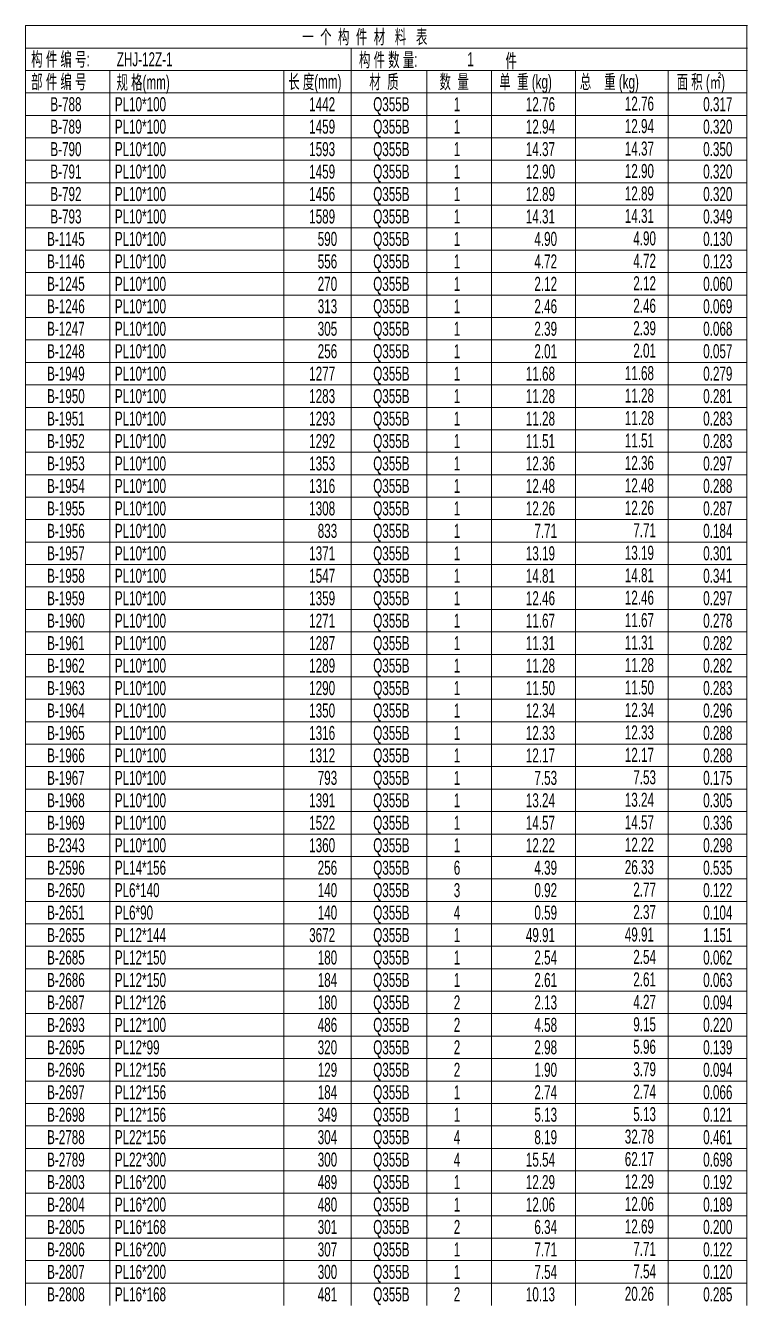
# Model space of a CAD drawing. Header units: millimetres. Extents: x 2835 to 3384, y 515 to 971.
# Drawn here: x 2835.4 to 2964, y 743.2 to 971.2 of the extents above; entities that cross this region are included whole.
import ezdxf

# ---------------------------------------------------------------- set-up
doc = ezdxf.new("R2010")
doc.units = ezdxf.units.MM
doc.linetypes.add('XKITLINE00', pattern=[0])
doc.layers.add('OtherObjectType', color=1, linetype='Continuous', lineweight=0)
doc.styles.add('romsim', font='arial.ttf')
doc.styles.add('宋体', font='arial.ttf')
doc.styles.add('新宋体', font='arial.ttf')

msp = doc.modelspace()

# ---------------------------------------------------------------- linework, layer by layer
at = {"layer": 'OtherObjectType', "color": 7, "linetype": 'XKITLINE00', "lineweight": 0}
for p, q in [((2835.41, 971.2), (2964.01, 971.2)), ((2835.41, 971.2), (2835.41, 967.2)), ((2963.91, 971.2), (2963.91, 967.2)), ((2835.41, 967.2), (2964.01, 967.2)), ((2835.41, 959.2), (2835.41, 967.2)), ((2963.91, 967.2), (2835.41, 967.2)), ((2893.41, 963.2), (2893.41, 967.2)), ((2963.91, 967.2), (2963.91, 963.2)), ((2835.41, 963.2), (2964.01, 963.2)), ((2850.41, 959.2), (2850.41, 963.2)), ((2881.41, 959.2), (2881.41, 963.2)), ((2893.41, 959.2), (2893.41, 963.2)), ((2906.91, 959.2), (2906.91, 963.2)), ((2918.41, 959.2), (2918.41, 963.2)), ((2933.41, 959.2), (2933.41, 963.2)), ((2949.91, 959.2), (2949.91, 963.2)), ((2963.91, 959.2), (2963.91, 963.2)), ((2835.41, 955.2), (2835.41, 959.2)), ((2835.41, 959.2), (2963.91, 959.2)), ((2835.41, 959.2), (2963.91, 959.2)), ((2850.41, 955.2), (2850.41, 959.2)), ((2881.41, 955.2), (2881.41, 959.2)), ((2893.41, 955.2), (2893.41, 959.2)), ((2906.91, 955.2), (2906.91, 959.2)), ((2918.41, 955.2), (2918.41, 959.2)), ((2933.41, 955.2), (2933.41, 959.2)), ((2949.91, 955.2), (2949.91, 959.2)), ((2963.91, 955.2), (2963.91, 959.2)), ((2835.41, 951.2), (2835.41, 955.2)), ((2835.41, 955.2), (2963.91, 955.2)), ((2835.41, 955.2), (2963.91, 955.2)), ((2850.41, 951.2), (2850.41, 955.2)), ((2881.41, 951.2), (2881.41, 955.2)), ((2893.41, 951.2), (2893.41, 955.2)), ((2906.91, 951.2), (2906.91, 955.2)), ((2918.41, 951.2), (2918.41, 955.2)), ((2933.41, 951.2), (2933.41, 955.2)), ((2949.91, 951.2), (2949.91, 955.2)), ((2963.91, 951.2), (2963.91, 955.2)), ((2835.41, 947.2), (2835.41, 951.2)), ((2835.41, 951.2), (2963.91, 951.2)), ((2835.41, 951.2), (2963.91, 951.2)), ((2850.41, 947.2), (2850.41, 951.2)), ((2881.41, 947.2), (2881.41, 951.2)), ((2893.41, 947.2), (2893.41, 951.2)), ((2906.91, 947.2), (2906.91, 951.2)), ((2918.41, 947.2), (2918.41, 951.2)), ((2933.41, 947.2), (2933.41, 951.2)), ((2949.91, 947.2), (2949.91, 951.2)), ((2963.91, 947.2), (2963.91, 951.2)), ((2835.41, 943.2), (2835.41, 947.2)), ((2835.41, 947.2), (2963.91, 947.2)), ((2835.41, 947.2), (2963.91, 947.2)), ((2850.41, 943.2), (2850.41, 947.2)), ((2881.41, 943.2), (2881.41, 947.2)), ((2893.41, 943.2), (2893.41, 947.2)), ((2906.91, 943.2), (2906.91, 947.2)), ((2918.41, 943.2), (2918.41, 947.2)), ((2933.41, 943.2), (2933.41, 947.2)), ((2949.91, 943.2), (2949.91, 947.2)), ((2963.91, 943.2), (2963.91, 947.2)), ((2835.41, 939.2), (2835.41, 943.2)), ((2835.41, 943.2), (2963.91, 943.2)), ((2835.41, 943.2), (2963.91, 943.2)), ((2850.41, 939.2), (2850.41, 943.2)), ((2881.41, 939.2), (2881.41, 943.2)), ((2893.41, 939.2), (2893.41, 943.2)), ((2906.91, 939.2), (2906.91, 943.2)), ((2918.41, 939.2), (2918.41, 943.2)), ((2933.41, 939.2), (2933.41, 943.2)), ((2949.91, 939.2), (2949.91, 943.2)), ((2963.91, 939.2), (2963.91, 943.2)), ((2835.41, 935.2), (2835.41, 939.2)), ((2835.41, 939.2), (2963.91, 939.2)), ((2835.41, 939.2), (2963.91, 939.2)), ((2850.41, 935.2), (2850.41, 939.2)), ((2881.41, 935.2), (2881.41, 939.2)), ((2893.41, 935.2), (2893.41, 939.2)), ((2906.91, 935.2), (2906.91, 939.2)), ((2918.41, 935.2), (2918.41, 939.2)), ((2933.41, 935.2), (2933.41, 939.2)), ((2949.91, 935.2), (2949.91, 939.2)), ((2963.91, 935.2), (2963.91, 939.2)), ((2835.41, 931.2), (2835.41, 935.2)), ((2835.41, 935.2), (2963.91, 935.2)), ((2835.41, 935.2), (2963.91, 935.2)), ((2850.41, 931.2), (2850.41, 935.2)), ((2881.41, 931.2), (2881.41, 935.2)), ((2893.41, 931.2), (2893.41, 935.2)), ((2906.91, 931.2), (2906.91, 935.2)), ((2918.41, 931.2), (2918.41, 935.2)), ((2933.41, 931.2), (2933.41, 935.2)), ((2949.91, 931.2), (2949.91, 935.2)), ((2963.91, 931.2), (2963.91, 935.2)), ((2835.41, 927.2), (2835.41, 931.2)), ((2835.41, 931.2), (2963.91, 931.2)), ((2835.41, 931.2), (2963.91, 931.2)), ((2850.41, 927.2), (2850.41, 931.2)), ((2881.41, 927.2), (2881.41, 931.2)), ((2893.41, 927.2), (2893.41, 931.2)), ((2906.91, 927.2), (2906.91, 931.2)), ((2918.41, 927.2), (2918.41, 931.2)), ((2933.41, 927.2), (2933.41, 931.2)), ((2949.91, 927.2), (2949.91, 931.2)), ((2963.91, 927.2), (2963.91, 931.2)), ((2835.41, 923.2), (2835.41, 927.2)), ((2835.41, 927.2), (2963.91, 927.2)), ((2835.41, 927.2), (2963.91, 927.2)), ((2850.41, 923.2), (2850.41, 927.2)), ((2881.41, 923.2), (2881.41, 927.2)), ((2893.41, 923.2), (2893.41, 927.2)), ((2906.91, 923.2), (2906.91, 927.2)), ((2918.41, 923.2), (2918.41, 927.2)), ((2933.41, 923.2), (2933.41, 927.2)), ((2949.91, 923.2), (2949.91, 927.2)), ((2963.91, 923.2), (2963.91, 927.2)), ((2835.41, 919.2), (2835.41, 923.2)), ((2835.41, 923.2), (2963.91, 923.2)), ((2835.41, 923.2), (2963.91, 923.2)), ((2850.41, 919.2), (2850.41, 923.2)), ((2881.41, 919.2), (2881.41, 923.2)), ((2893.41, 919.2), (2893.41, 923.2)), ((2906.91, 919.2), (2906.91, 923.2)), ((2918.41, 919.2), (2918.41, 923.2)), ((2933.41, 919.2), (2933.41, 923.2)), ((2949.91, 919.2), (2949.91, 923.2)), ((2963.91, 919.2), (2963.91, 923.2)), ((2835.41, 915.2), (2835.41, 919.2)), ((2835.41, 919.2), (2963.91, 919.2)), ((2835.41, 919.2), (2963.91, 919.2)), ((2850.41, 915.2), (2850.41, 919.2)), ((2881.41, 915.2), (2881.41, 919.2)), ((2893.41, 915.2), (2893.41, 919.2)), ((2906.91, 915.2), (2906.91, 919.2)), ((2918.41, 915.2), (2918.41, 919.2)), ((2933.41, 915.2), (2933.41, 919.2)), ((2949.91, 915.2), (2949.91, 919.2)), ((2963.91, 915.2), (2963.91, 919.2)), ((2835.41, 911.2), (2835.41, 915.2)), ((2835.41, 915.2), (2963.91, 915.2)), ((2835.41, 915.2), (2963.91, 915.2)), ((2850.41, 911.2), (2850.41, 915.2)), ((2881.41, 911.2), (2881.41, 915.2)), ((2893.41, 911.2), (2893.41, 915.2)), ((2906.91, 911.2), (2906.91, 915.2)), ((2918.41, 911.2), (2918.41, 915.2)), ((2933.41, 911.2), (2933.41, 915.2)), ((2949.91, 911.2), (2949.91, 915.2)), ((2963.91, 911.2), (2963.91, 915.2)), ((2835.41, 907.2), (2835.41, 911.2)), ((2835.41, 911.2), (2963.91, 911.2)), ((2835.41, 911.2), (2963.91, 911.2)), ((2850.41, 907.2), (2850.41, 911.2)), ((2881.41, 907.2), (2881.41, 911.2)), ((2893.41, 907.2), (2893.41, 911.2)), ((2906.91, 907.2), (2906.91, 911.2)), ((2918.41, 907.2), (2918.41, 911.2)), ((2933.41, 907.2), (2933.41, 911.2)), ((2949.91, 907.2), (2949.91, 911.2)), ((2963.91, 907.2), (2963.91, 911.2)), ((2835.41, 903.2), (2835.41, 907.2)), ((2835.41, 907.2), (2963.91, 907.2)), ((2835.41, 907.2), (2963.91, 907.2)), ((2850.41, 903.2), (2850.41, 907.2)), ((2881.41, 903.2), (2881.41, 907.2)), ((2893.41, 903.2), (2893.41, 907.2)), ((2906.91, 903.2), (2906.91, 907.2)), ((2918.41, 903.2), (2918.41, 907.2)), ((2933.41, 903.2), (2933.41, 907.2)), ((2949.91, 903.2), (2949.91, 907.2)), ((2963.91, 903.2), (2963.91, 907.2)), ((2835.41, 899.2), (2835.41, 903.2)), ((2835.41, 903.2), (2963.91, 903.2)), ((2835.41, 903.2), (2963.91, 903.2)), ((2850.41, 899.2), (2850.41, 903.2)), ((2881.41, 899.2), (2881.41, 903.2)), ((2893.41, 899.2), (2893.41, 903.2)), ((2906.91, 899.2), (2906.91, 903.2)), ((2918.41, 899.2), (2918.41, 903.2)), ((2933.41, 899.2), (2933.41, 903.2)), ((2949.91, 899.2), (2949.91, 903.2)), ((2963.91, 899.2), (2963.91, 903.2)), ((2835.41, 895.2), (2835.41, 899.2)), ((2835.41, 899.2), (2963.91, 899.2)), ((2835.41, 899.2), (2963.91, 899.2)), ((2850.41, 895.2), (2850.41, 899.2)), ((2881.41, 895.2), (2881.41, 899.2)), ((2893.41, 895.2), (2893.41, 899.2)), ((2906.91, 895.2), (2906.91, 899.2)), ((2918.41, 895.2), (2918.41, 899.2)), ((2933.41, 895.2), (2933.41, 899.2)), ((2949.91, 895.2), (2949.91, 899.2)), ((2963.91, 895.2), (2963.91, 899.2)), ((2835.41, 891.2), (2835.41, 895.2)), ((2835.41, 895.2), (2963.91, 895.2)), ((2835.41, 895.2), (2963.91, 895.2)), ((2850.41, 891.2), (2850.41, 895.2)), ((2881.41, 891.2), (2881.41, 895.2)), ((2893.41, 891.2), (2893.41, 895.2)), ((2906.91, 891.2), (2906.91, 895.2)), ((2918.41, 891.2), (2918.41, 895.2)), ((2933.41, 891.2), (2933.41, 895.2)), ((2949.91, 891.2), (2949.91, 895.2)), ((2963.91, 891.2), (2963.91, 895.2)), ((2835.41, 887.2), (2835.41, 891.2)), ((2835.41, 891.2), (2963.91, 891.2)), ((2835.41, 891.2), (2963.91, 891.2)), ((2850.41, 887.2), (2850.41, 891.2)), ((2881.41, 887.2), (2881.41, 891.2)), ((2893.41, 887.2), (2893.41, 891.2)), ((2906.91, 887.2), (2906.91, 891.2)), ((2918.41, 887.2), (2918.41, 891.2)), ((2933.41, 887.2), (2933.41, 891.2)), ((2949.91, 887.2), (2949.91, 891.2)), ((2963.91, 887.2), (2963.91, 891.2)), ((2835.41, 883.2), (2835.41, 887.2)), ((2835.41, 887.2), (2963.91, 887.2)), ((2835.41, 887.2), (2963.91, 887.2)), ((2850.41, 883.2), (2850.41, 887.2)), ((2881.41, 883.2), (2881.41, 887.2)), ((2893.41, 883.2), (2893.41, 887.2)), ((2906.91, 883.2), (2906.91, 887.2)), ((2918.41, 883.2), (2918.41, 887.2)), ((2933.41, 883.2), (2933.41, 887.2)), ((2949.91, 883.2), (2949.91, 887.2)), ((2963.91, 883.2), (2963.91, 887.2)), ((2835.41, 879.2), (2835.41, 883.2)), ((2835.41, 883.2), (2963.91, 883.2)), ((2835.41, 883.2), (2963.91, 883.2)), ((2850.41, 879.2), (2850.41, 883.2)), ((2881.41, 879.2), (2881.41, 883.2)), ((2893.41, 879.2), (2893.41, 883.2)), ((2906.91, 879.2), (2906.91, 883.2)), ((2918.41, 879.2), (2918.41, 883.2)), ((2933.41, 879.2), (2933.41, 883.2)), ((2949.91, 879.2), (2949.91, 883.2)), ((2963.91, 879.2), (2963.91, 883.2)), ((2835.41, 875.2), (2835.41, 879.2)), ((2835.41, 879.2), (2963.91, 879.2)), ((2835.41, 879.2), (2963.91, 879.2)), ((2850.41, 875.2), (2850.41, 879.2)), ((2881.41, 875.2), (2881.41, 879.2)), ((2893.41, 875.2), (2893.41, 879.2)), ((2906.91, 875.2), (2906.91, 879.2)), ((2918.41, 875.2), (2918.41, 879.2)), ((2933.41, 875.2), (2933.41, 879.2)), ((2949.91, 875.2), (2949.91, 879.2)), ((2963.91, 875.2), (2963.91, 879.2)), ((2835.41, 871.2), (2835.41, 875.2)), ((2835.41, 875.2), (2963.91, 875.2)), ((2835.41, 875.2), (2963.91, 875.2)), ((2850.41, 871.2), (2850.41, 875.2)), ((2881.41, 871.2), (2881.41, 875.2)), ((2893.41, 871.2), (2893.41, 875.2)), ((2906.91, 871.2), (2906.91, 875.2)), ((2918.41, 871.2), (2918.41, 875.2)), ((2933.41, 871.2), (2933.41, 875.2)), ((2949.91, 871.2), (2949.91, 875.2)), ((2963.91, 871.2), (2963.91, 875.2)), ((2835.41, 867.2), (2835.41, 871.2)), ((2835.41, 871.2), (2963.91, 871.2)), ((2835.41, 871.2), (2963.91, 871.2)), ((2850.41, 867.2), (2850.41, 871.2)), ((2881.41, 867.2), (2881.41, 871.2)), ((2893.41, 867.2), (2893.41, 871.2)), ((2906.91, 867.2), (2906.91, 871.2)), ((2918.41, 867.2), (2918.41, 871.2)), ((2933.41, 867.2), (2933.41, 871.2)), ((2949.91, 867.2), (2949.91, 871.2)), ((2963.91, 867.2), (2963.91, 871.2)), ((2835.41, 863.2), (2835.41, 867.2)), ((2835.41, 867.2), (2963.91, 867.2)), ((2835.41, 867.2), (2963.91, 867.2)), ((2850.41, 863.2), (2850.41, 867.2)), ((2881.41, 863.2), (2881.41, 867.2)), ((2893.41, 863.2), (2893.41, 867.2)), ((2906.91, 863.2), (2906.91, 867.2)), ((2918.41, 863.2), (2918.41, 867.2)), ((2933.41, 863.2), (2933.41, 867.2)), ((2949.91, 863.2), (2949.91, 867.2)), ((2963.91, 863.2), (2963.91, 867.2)), ((2835.41, 859.2), (2835.41, 863.2)), ((2835.41, 863.2), (2963.91, 863.2)), ((2835.41, 863.2), (2963.91, 863.2)), ((2850.41, 859.2), (2850.41, 863.2)), ((2881.41, 859.2), (2881.41, 863.2)), ((2893.41, 859.2), (2893.41, 863.2)), ((2906.91, 859.2), (2906.91, 863.2)), ((2918.41, 859.2), (2918.41, 863.2)), ((2933.41, 859.2), (2933.41, 863.2)), ((2949.91, 859.2), (2949.91, 863.2)), ((2963.91, 859.2), (2963.91, 863.2)), ((2835.41, 855.2), (2835.41, 859.2)), ((2835.41, 859.2), (2963.91, 859.2)), ((2835.41, 859.2), (2963.91, 859.2)), ((2850.41, 855.2), (2850.41, 859.2)), ((2881.41, 855.2), (2881.41, 859.2)), ((2893.41, 855.2), (2893.41, 859.2)), ((2906.91, 855.2), (2906.91, 859.2)), ((2918.41, 855.2), (2918.41, 859.2)), ((2933.41, 855.2), (2933.41, 859.2)), ((2949.91, 855.2), (2949.91, 859.2)), ((2963.91, 855.2), (2963.91, 859.2)), ((2835.41, 851.2), (2835.41, 855.2)), ((2835.41, 855.2), (2963.91, 855.2)), ((2835.41, 855.2), (2963.91, 855.2)), ((2850.41, 851.2), (2850.41, 855.2)), ((2881.41, 851.2), (2881.41, 855.2)), ((2893.41, 851.2), (2893.41, 855.2)), ((2906.91, 851.2), (2906.91, 855.2)), ((2918.41, 851.2), (2918.41, 855.2)), ((2933.41, 851.2), (2933.41, 855.2)), ((2949.91, 851.2), (2949.91, 855.2)), ((2963.91, 851.2), (2963.91, 855.2)), ((2835.41, 847.2), (2835.41, 851.2)), ((2835.41, 851.2), (2963.91, 851.2)), ((2835.41, 851.2), (2963.91, 851.2)), ((2850.41, 847.2), (2850.41, 851.2)), ((2881.41, 847.2), (2881.41, 851.2)), ((2893.41, 847.2), (2893.41, 851.2)), ((2906.91, 847.2), (2906.91, 851.2)), ((2918.41, 847.2), (2918.41, 851.2)), ((2933.41, 847.2), (2933.41, 851.2)), ((2949.91, 847.2), (2949.91, 851.2)), ((2963.91, 847.2), (2963.91, 851.2)), ((2835.41, 843.2), (2835.41, 847.2)), ((2835.41, 847.2), (2963.91, 847.2)), ((2835.41, 847.2), (2963.91, 847.2)), ((2850.41, 843.2), (2850.41, 847.2)), ((2881.41, 843.2), (2881.41, 847.2)), ((2893.41, 843.2), (2893.41, 847.2)), ((2906.91, 843.2), (2906.91, 847.2)), ((2918.41, 843.2), (2918.41, 847.2)), ((2933.41, 843.2), (2933.41, 847.2)), ((2949.91, 843.2), (2949.91, 847.2)), ((2963.91, 843.2), (2963.91, 847.2)), ((2835.41, 839.2), (2835.41, 843.2)), ((2835.41, 843.2), (2963.91, 843.2)), ((2835.41, 843.2), (2963.91, 843.2)), ((2850.41, 839.2), (2850.41, 843.2)), ((2881.41, 839.2), (2881.41, 843.2)), ((2893.41, 839.2), (2893.41, 843.2)), ((2906.91, 839.2), (2906.91, 843.2)), ((2918.41, 839.2), (2918.41, 843.2)), ((2933.41, 839.2), (2933.41, 843.2)), ((2949.91, 839.2), (2949.91, 843.2)), ((2963.91, 839.2), (2963.91, 843.2)), ((2835.41, 835.2), (2835.41, 839.2)), ((2835.41, 839.2), (2963.91, 839.2)), ((2835.41, 839.2), (2963.91, 839.2)), ((2850.41, 835.2), (2850.41, 839.2)), ((2881.41, 835.2), (2881.41, 839.2)), ((2893.41, 835.2), (2893.41, 839.2)), ((2906.91, 835.2), (2906.91, 839.2)), ((2918.41, 835.2), (2918.41, 839.2)), ((2933.41, 835.2), (2933.41, 839.2)), ((2949.91, 835.2), (2949.91, 839.2)), ((2963.91, 835.2), (2963.91, 839.2)), ((2835.41, 831.2), (2835.41, 835.2)), ((2835.41, 835.2), (2963.91, 835.2)), ((2835.41, 835.2), (2963.91, 835.2)), ((2850.41, 831.2), (2850.41, 835.2)), ((2881.41, 831.2), (2881.41, 835.2)), ((2893.41, 831.2), (2893.41, 835.2)), ((2906.91, 831.2), (2906.91, 835.2)), ((2918.41, 831.2), (2918.41, 835.2)), ((2933.41, 831.2), (2933.41, 835.2)), ((2949.91, 831.2), (2949.91, 835.2)), ((2963.91, 831.2), (2963.91, 835.2)), ((2835.41, 827.2), (2835.41, 831.2)), ((2835.41, 831.2), (2963.91, 831.2)), ((2835.41, 831.2), (2963.91, 831.2)), ((2850.41, 827.2), (2850.41, 831.2)), ((2881.41, 827.2), (2881.41, 831.2)), ((2893.41, 827.2), (2893.41, 831.2)), ((2906.91, 827.2), (2906.91, 831.2)), ((2918.41, 827.2), (2918.41, 831.2)), ((2933.41, 827.2), (2933.41, 831.2)), ((2949.91, 827.2), (2949.91, 831.2)), ((2963.91, 827.2), (2963.91, 831.2)), ((2835.41, 823.2), (2835.41, 827.2)), ((2835.41, 827.2), (2963.91, 827.2)), ((2835.41, 827.2), (2963.91, 827.2)), ((2850.41, 823.2), (2850.41, 827.2)), ((2881.41, 823.2), (2881.41, 827.2)), ((2893.41, 823.2), (2893.41, 827.2)), ((2906.91, 823.2), (2906.91, 827.2)), ((2918.41, 823.2), (2918.41, 827.2)), ((2933.41, 823.2), (2933.41, 827.2)), ((2949.91, 823.2), (2949.91, 827.2)), ((2963.91, 823.2), (2963.91, 827.2)), ((2835.41, 819.2), (2835.41, 823.2)), ((2835.41, 823.2), (2963.91, 823.2)), ((2835.41, 823.2), (2963.91, 823.2)), ((2850.41, 819.2), (2850.41, 823.2)), ((2881.41, 819.2), (2881.41, 823.2)), ((2893.41, 819.2), (2893.41, 823.2)), ((2906.91, 819.2), (2906.91, 823.2)), ((2918.41, 819.2), (2918.41, 823.2)), ((2933.41, 819.2), (2933.41, 823.2)), ((2949.91, 819.2), (2949.91, 823.2)), ((2963.91, 819.2), (2963.91, 823.2)), ((2835.41, 815.2), (2835.41, 819.2)), ((2835.41, 819.2), (2963.91, 819.2)), ((2835.41, 819.2), (2963.91, 819.2)), ((2850.41, 815.2), (2850.41, 819.2)), ((2881.41, 815.2), (2881.41, 819.2)), ((2893.41, 815.2), (2893.41, 819.2)), ((2906.91, 815.2), (2906.91, 819.2)), ((2918.41, 815.2), (2918.41, 819.2)), ((2933.41, 815.2), (2933.41, 819.2)), ((2949.91, 815.2), (2949.91, 819.2)), ((2963.91, 815.2), (2963.91, 819.2)), ((2835.41, 811.2), (2835.41, 815.2)), ((2835.41, 815.2), (2963.91, 815.2)), ((2835.41, 815.2), (2963.91, 815.2)), ((2850.41, 811.2), (2850.41, 815.2)), ((2881.41, 811.2), (2881.41, 815.2)), ((2893.41, 811.2), (2893.41, 815.2)), ((2906.91, 811.2), (2906.91, 815.2)), ((2918.41, 811.2), (2918.41, 815.2)), ((2933.41, 811.2), (2933.41, 815.2)), ((2949.91, 811.2), (2949.91, 815.2)), ((2963.91, 811.2), (2963.91, 815.2)), ((2835.41, 807.2), (2835.41, 811.2)), ((2835.41, 811.2), (2963.91, 811.2)), ((2835.41, 811.2), (2963.91, 811.2)), ((2850.41, 807.2), (2850.41, 811.2)), ((2881.41, 807.2), (2881.41, 811.2)), ((2893.41, 807.2), (2893.41, 811.2)), ((2906.91, 807.2), (2906.91, 811.2)), ((2918.41, 807.2), (2918.41, 811.2)), ((2933.41, 807.2), (2933.41, 811.2)), ((2949.91, 807.2), (2949.91, 811.2)), ((2963.91, 807.2), (2963.91, 811.2)), ((2835.41, 803.2), (2835.41, 807.2)), ((2835.41, 807.2), (2963.91, 807.2)), ((2835.41, 807.2), (2963.91, 807.2)), ((2850.41, 803.2), (2850.41, 807.2)), ((2881.41, 803.2), (2881.41, 807.2)), ((2893.41, 803.2), (2893.41, 807.2)), ((2906.91, 803.2), (2906.91, 807.2)), ((2918.41, 803.2), (2918.41, 807.2)), ((2933.41, 803.2), (2933.41, 807.2)), ((2949.91, 803.2), (2949.91, 807.2)), ((2963.91, 803.2), (2963.91, 807.2)), ((2835.41, 799.2), (2835.41, 803.2)), ((2835.41, 803.2), (2963.91, 803.2)), ((2835.41, 803.2), (2963.91, 803.2)), ((2850.41, 799.2), (2850.41, 803.2)), ((2881.41, 799.2), (2881.41, 803.2)), ((2893.41, 799.2), (2893.41, 803.2)), ((2906.91, 799.2), (2906.91, 803.2)), ((2918.41, 799.2), (2918.41, 803.2)), ((2933.41, 799.2), (2933.41, 803.2)), ((2949.91, 799.2), (2949.91, 803.2)), ((2963.91, 799.2), (2963.91, 803.2)), ((2835.41, 795.2), (2835.41, 799.2)), ((2835.41, 799.2), (2963.91, 799.2)), ((2835.41, 799.2), (2963.91, 799.2)), ((2850.41, 795.2), (2850.41, 799.2)), ((2881.41, 795.2), (2881.41, 799.2)), ((2893.41, 795.2), (2893.41, 799.2)), ((2906.91, 795.2), (2906.91, 799.2)), ((2918.41, 795.2), (2918.41, 799.2)), ((2933.41, 795.2), (2933.41, 799.2)), ((2949.91, 795.2), (2949.91, 799.2)), ((2963.91, 795.2), (2963.91, 799.2)), ((2835.41, 791.2), (2835.41, 795.2)), ((2835.41, 795.2), (2963.91, 795.2)), ((2835.41, 795.2), (2963.91, 795.2)), ((2850.41, 791.2), (2850.41, 795.2)), ((2881.41, 791.2), (2881.41, 795.2)), ((2893.41, 791.2), (2893.41, 795.2)), ((2906.91, 791.2), (2906.91, 795.2)), ((2918.41, 791.2), (2918.41, 795.2)), ((2933.41, 791.2), (2933.41, 795.2)), ((2949.91, 791.2), (2949.91, 795.2)), ((2963.91, 791.2), (2963.91, 795.2)), ((2835.41, 787.2), (2835.41, 791.2)), ((2835.41, 791.2), (2963.91, 791.2)), ((2835.41, 791.2), (2963.91, 791.2)), ((2850.41, 787.2), (2850.41, 791.2)), ((2881.41, 787.2), (2881.41, 791.2)), ((2893.41, 787.2), (2893.41, 791.2)), ((2906.91, 787.2), (2906.91, 791.2)), ((2918.41, 787.2), (2918.41, 791.2)), ((2933.41, 787.2), (2933.41, 791.2)), ((2949.91, 787.2), (2949.91, 791.2)), ((2963.91, 787.2), (2963.91, 791.2)), ((2835.41, 783.2), (2835.41, 787.2)), ((2835.41, 787.2), (2963.91, 787.2)), ((2835.41, 787.2), (2963.91, 787.2)), ((2850.41, 783.2), (2850.41, 787.2)), ((2881.41, 783.2), (2881.41, 787.2)), ((2893.41, 783.2), (2893.41, 787.2)), ((2906.91, 783.2), (2906.91, 787.2)), ((2918.41, 783.2), (2918.41, 787.2)), ((2933.41, 783.2), (2933.41, 787.2)), ((2949.91, 783.2), (2949.91, 787.2)), ((2963.91, 783.2), (2963.91, 787.2)), ((2835.41, 779.2), (2835.41, 783.2)), ((2835.41, 783.2), (2963.91, 783.2)), ((2835.41, 783.2), (2963.91, 783.2)), ((2850.41, 779.2), (2850.41, 783.2)), ((2881.41, 779.2), (2881.41, 783.2)), ((2893.41, 779.2), (2893.41, 783.2)), ((2906.91, 779.2), (2906.91, 783.2)), ((2918.41, 779.2), (2918.41, 783.2)), ((2933.41, 779.2), (2933.41, 783.2)), ((2949.91, 779.2), (2949.91, 783.2)), ((2963.91, 779.2), (2963.91, 783.2)), ((2835.41, 775.2), (2835.41, 779.2)), ((2835.41, 779.2), (2963.91, 779.2)), ((2835.41, 779.2), (2963.91, 779.2)), ((2850.41, 775.2), (2850.41, 779.2)), ((2881.41, 775.2), (2881.41, 779.2)), ((2893.41, 775.2), (2893.41, 779.2)), ((2906.91, 775.2), (2906.91, 779.2)), ((2918.41, 775.2), (2918.41, 779.2)), ((2933.41, 775.2), (2933.41, 779.2)), ((2949.91, 775.2), (2949.91, 779.2)), ((2963.91, 775.2), (2963.91, 779.2)), ((2835.41, 771.2), (2835.41, 775.2)), ((2835.41, 775.2), (2963.91, 775.2)), ((2835.41, 775.2), (2963.91, 775.2)), ((2850.41, 771.2), (2850.41, 775.2)), ((2881.41, 771.2), (2881.41, 775.2)), ((2893.41, 771.2), (2893.41, 775.2)), ((2906.91, 771.2), (2906.91, 775.2)), ((2918.41, 771.2), (2918.41, 775.2)), ((2933.41, 771.2), (2933.41, 775.2)), ((2949.91, 771.2), (2949.91, 775.2)), ((2963.91, 771.2), (2963.91, 775.2)), ((2835.41, 767.2), (2835.41, 771.2)), ((2835.41, 771.2), (2963.91, 771.2)), ((2835.41, 771.2), (2963.91, 771.2)), ((2850.41, 767.2), (2850.41, 771.2)), ((2881.41, 767.2), (2881.41, 771.2)), ((2893.41, 767.2), (2893.41, 771.2)), ((2906.91, 767.2), (2906.91, 771.2)), ((2918.41, 767.2), (2918.41, 771.2)), ((2933.41, 767.2), (2933.41, 771.2)), ((2949.91, 767.2), (2949.91, 771.2)), ((2963.91, 767.2), (2963.91, 771.2)), ((2835.41, 763.2), (2835.41, 767.2)), ((2835.41, 767.2), (2963.91, 767.2)), ((2835.41, 767.2), (2963.91, 767.2)), ((2850.41, 763.2), (2850.41, 767.2)), ((2881.41, 763.2), (2881.41, 767.2)), ((2893.41, 763.2), (2893.41, 767.2)), ((2906.91, 763.2), (2906.91, 767.2)), ((2918.41, 763.2), (2918.41, 767.2)), ((2933.41, 763.2), (2933.41, 767.2)), ((2949.91, 763.2), (2949.91, 767.2)), ((2963.91, 763.2), (2963.91, 767.2)), ((2835.41, 759.2), (2835.41, 763.2)), ((2835.41, 763.2), (2963.91, 763.2)), ((2835.41, 763.2), (2963.91, 763.2)), ((2850.41, 759.2), (2850.41, 763.2)), ((2881.41, 759.2), (2881.41, 763.2)), ((2893.41, 759.2), (2893.41, 763.2)), ((2906.91, 759.2), (2906.91, 763.2)), ((2918.41, 759.2), (2918.41, 763.2)), ((2933.41, 759.2), (2933.41, 763.2)), ((2949.91, 759.2), (2949.91, 763.2)), ((2963.91, 759.2), (2963.91, 763.2)), ((2835.41, 755.2), (2835.41, 759.2)), ((2835.41, 759.2), (2963.91, 759.2)), ((2835.41, 759.2), (2963.91, 759.2)), ((2850.41, 755.2), (2850.41, 759.2)), ((2881.41, 755.2), (2881.41, 759.2)), ((2893.41, 755.2), (2893.41, 759.2)), ((2906.91, 755.2), (2906.91, 759.2)), ((2918.41, 755.2), (2918.41, 759.2)), ((2933.41, 755.2), (2933.41, 759.2)), ((2949.91, 755.2), (2949.91, 759.2)), ((2963.91, 755.2), (2963.91, 759.2)), ((2835.41, 751.2), (2835.41, 755.2)), ((2835.41, 755.2), (2963.91, 755.2)), ((2835.41, 755.2), (2963.91, 755.2)), ((2850.41, 751.2), (2850.41, 755.2)), ((2881.41, 751.2), (2881.41, 755.2)), ((2893.41, 751.2), (2893.41, 755.2)), ((2906.91, 751.2), (2906.91, 755.2)), ((2918.41, 751.2), (2918.41, 755.2)), ((2933.41, 751.2), (2933.41, 755.2)), ((2949.91, 751.2), (2949.91, 755.2)), ((2963.91, 751.2), (2963.91, 755.2)), ((2835.41, 747.2), (2835.41, 751.2)), ((2835.41, 751.2), (2963.91, 751.2)), ((2835.41, 751.2), (2963.91, 751.2)), ((2850.41, 747.2), (2850.41, 751.2)), ((2881.41, 747.2), (2881.41, 751.2)), ((2893.41, 747.2), (2893.41, 751.2)), ((2906.91, 747.2), (2906.91, 751.2)), ((2918.41, 747.2), (2918.41, 751.2)), ((2933.41, 747.2), (2933.41, 751.2)), ((2949.91, 747.2), (2949.91, 751.2)), ((2963.91, 747.2), (2963.91, 751.2)), ((2835.41, 743.2), (2835.41, 747.2)), ((2835.41, 747.2), (2963.91, 747.2)), ((2835.41, 747.2), (2963.91, 747.2)), ((2850.41, 743.2), (2850.41, 747.2)), ((2881.41, 743.2), (2881.41, 747.2)), ((2893.41, 743.2), (2893.41, 747.2)), ((2906.91, 743.2), (2906.91, 747.2)), ((2918.41, 743.2), (2918.41, 747.2)), ((2933.41, 743.2), (2933.41, 747.2)), ((2949.91, 743.2), (2949.91, 747.2)), ((2963.91, 743.2), (2963.91, 747.2))]:
    msp.add_line(p, q, dxfattribs=at)

# ---------------------------------------------------------------- texts
at = {"layer": 'OtherObjectType', "color": 7, "width": 0.595}
for s, style, p in [('一  个  构  件  材   料   表', '宋体', (2884.71, 967.95)), ('构 件 编 号:', '宋体', (2836.41, 963.95)), ('构 件 数 量:', '宋体', (2894.81, 963.85)), ('ZHJ-12Z-1', 'romsim', (2851.66, 963.95)), ('1', 'romsim', (2914.1, 963.95)), ('件', '宋体', (2920.91, 963.7)), ('部 件 编 号', '宋体', (2836.41, 959.95)), ('规 格(mm)', '宋体', (2851.61, 959.85)), ('长 度(mm)', '宋体', (2882.21, 959.95)), ('材  质', '宋体', (2896.66, 959.95)), ('数  量', '宋体', (2909.16, 959.95)), ('单  重 (kg)', '宋体', (2919.81, 959.95)), ('总    重 (kg)', '宋体', (2934.16, 959.95)), ('面 积 (㎡)', '宋体', (2951.41, 959.95)), ('B-788', '新宋体', (2839.83, 955.95)), ('PL10*100', '宋体', (2851.31, 955.95)), ('1442', 'romsim', (2885.94, 955.95)), ('Q355B', '宋体', (2897.35, 955.95)), ('1', 'romsim', (2911.7, 955.95)), ('12.76', 'romsim', (2924.54, 955.95)), ('12.76', 'romsim', (2942.17, 956.05)), ('0.317', 'romsim', (2956.14, 955.95)), ('B-789', '新宋体', (2839.83, 951.95)), ('PL10*100', '宋体', (2851.31, 951.95)), ('1459', 'romsim', (2885.94, 951.95)), ('Q355B', '宋体', (2897.35, 951.95)), ('1', 'romsim', (2911.7, 951.95)), ('12.94', 'romsim', (2924.54, 951.95)), ('12.94', 'romsim', (2942.17, 952.05)), ('0.320', 'romsim', (2956.14, 951.95)), ('B-790', '新宋体', (2839.83, 947.95)), ('PL10*100', '宋体', (2851.31, 947.95)), ('1593', 'romsim', (2885.94, 947.95)), ('Q355B', '宋体', (2897.35, 947.95)), ('1', 'romsim', (2911.7, 947.95)), ('14.37', 'romsim', (2924.54, 947.95)), ('14.37', 'romsim', (2942.17, 948.05)), ('0.350', 'romsim', (2956.14, 947.95)), ('B-791', '新宋体', (2839.83, 943.95)), ('PL10*100', '宋体', (2851.31, 943.95)), ('1459', 'romsim', (2885.94, 943.95)), ('Q355B', '宋体', (2897.35, 943.95)), ('1', 'romsim', (2911.7, 943.95)), ('12.90', 'romsim', (2924.54, 943.95)), ('12.90', 'romsim', (2942.17, 944.05)), ('0.320', 'romsim', (2956.14, 943.95)), ('B-792', '新宋体', (2839.83, 939.95)), ('PL10*100', '宋体', (2851.31, 939.95)), ('1456', 'romsim', (2885.94, 939.95)), ('Q355B', '宋体', (2897.35, 939.95)), ('1', 'romsim', (2911.7, 939.95)), ('12.89', 'romsim', (2924.54, 939.95)), ('12.89', 'romsim', (2942.17, 940.05)), ('0.320', 'romsim', (2956.14, 939.95)), ('B-793', '新宋体', (2839.83, 935.95)), ('PL10*100', '宋体', (2851.31, 935.95)), ('1589', 'romsim', (2885.94, 935.95)), ('Q355B', '宋体', (2897.35, 935.95)), ('1', 'romsim', (2911.7, 935.95)), ('14.31', 'romsim', (2924.54, 935.95)), ('14.31', 'romsim', (2942.17, 936.05)), ('0.349', 'romsim', (2956.14, 935.95)), ('B-1145', '新宋体', (2839.25, 931.95)), ('PL10*100', '宋体', (2851.31, 931.95)), ('590', 'romsim', (2887.46, 931.95)), ('Q355B', '宋体', (2897.35, 931.95)), ('1', 'romsim', (2911.7, 931.95)), ('4.90', 'romsim', (2926.06, 931.95)), ('4.90', 'romsim', (2943.68, 932.05)), ('0.130', 'romsim', (2956.14, 931.95)), ('B-1146', '新宋体', (2839.25, 927.95)), ('PL10*100', '宋体', (2851.31, 927.95)), ('556', 'romsim', (2887.46, 927.95)), ('Q355B', '宋体', (2897.35, 927.95)), ('1', 'romsim', (2911.7, 927.95)), ('4.72', 'romsim', (2926.06, 927.95)), ('4.72', 'romsim', (2943.68, 928.05)), ('0.123', 'romsim', (2956.14, 927.95)), ('B-1245', '新宋体', (2839.25, 923.95)), ('PL10*100', '宋体', (2851.31, 923.95)), ('270', 'romsim', (2887.46, 923.95)), ('Q355B', '宋体', (2897.35, 923.95)), ('1', 'romsim', (2911.7, 923.95)), ('2.12', 'romsim', (2926.06, 923.95)), ('2.12', 'romsim', (2943.68, 924.05)), ('0.060', 'romsim', (2956.14, 923.95)), ('B-1246', '新宋体', (2839.25, 919.95)), ('PL10*100', '宋体', (2851.31, 919.95)), ('313', 'romsim', (2887.46, 919.95)), ('Q355B', '宋体', (2897.35, 919.95)), ('1', 'romsim', (2911.7, 919.95)), ('2.46', 'romsim', (2926.06, 919.95)), ('2.46', 'romsim', (2943.68, 920.05)), ('0.069', 'romsim', (2956.14, 919.95)), ('B-1247', '新宋体', (2839.25, 915.95)), ('PL10*100', '宋体', (2851.31, 915.95)), ('305', 'romsim', (2887.46, 915.95)), ('Q355B', '宋体', (2897.35, 915.95)), ('1', 'romsim', (2911.7, 915.95)), ('2.39', 'romsim', (2926.06, 915.95)), ('2.39', 'romsim', (2943.68, 916.05)), ('0.068', 'romsim', (2956.14, 915.95)), ('B-1248', '新宋体', (2839.25, 911.95)), ('PL10*100', '宋体', (2851.31, 911.95)), ('256', 'romsim', (2887.46, 911.95)), ('Q355B', '宋体', (2897.35, 911.95)), ('1', 'romsim', (2911.7, 911.95)), ('2.01', 'romsim', (2926.06, 911.95)), ('2.01', 'romsim', (2943.68, 912.05)), ('0.057', 'romsim', (2956.14, 911.95)), ('B-1949', '新宋体', (2839.25, 907.95)), ('PL10*100', '宋体', (2851.31, 907.95)), ('1277', 'romsim', (2885.94, 907.95)), ('Q355B', '宋体', (2897.35, 907.95)), ('1', 'romsim', (2911.7, 907.95)), ('11.68', 'romsim', (2924.54, 907.95)), ('11.68', 'romsim', (2942.17, 908.05)), ('0.279', 'romsim', (2956.14, 907.95)), ('B-1950', '新宋体', (2839.25, 903.95)), ('PL10*100', '宋体', (2851.31, 903.95)), ('1283', 'romsim', (2885.94, 903.95)), ('Q355B', '宋体', (2897.35, 903.95)), ('1', 'romsim', (2911.7, 903.95)), ('11.28', 'romsim', (2924.54, 903.95)), ('11.28', 'romsim', (2942.17, 904.05)), ('0.281', 'romsim', (2956.14, 903.95)), ('B-1951', '新宋体', (2839.25, 899.95)), ('PL10*100', '宋体', (2851.31, 899.95)), ('1293', 'romsim', (2885.94, 899.95)), ('Q355B', '宋体', (2897.35, 899.95)), ('1', 'romsim', (2911.7, 899.95)), ('11.28', 'romsim', (2924.54, 899.95)), ('11.28', 'romsim', (2942.17, 900.05)), ('0.283', 'romsim', (2956.14, 899.95)), ('B-1952', '新宋体', (2839.25, 895.95)), ('PL10*100', '宋体', (2851.31, 895.95)), ('1292', 'romsim', (2885.94, 895.95)), ('Q355B', '宋体', (2897.35, 895.95)), ('1', 'romsim', (2911.7, 895.95)), ('11.51', 'romsim', (2924.54, 895.95)), ('11.51', 'romsim', (2942.17, 896.05)), ('0.283', 'romsim', (2956.14, 895.95)), ('B-1953', '新宋体', (2839.25, 891.95)), ('PL10*100', '宋体', (2851.31, 891.95)), ('1353', 'romsim', (2885.94, 891.95)), ('Q355B', '宋体', (2897.35, 891.95)), ('1', 'romsim', (2911.7, 891.95)), ('12.36', 'romsim', (2924.54, 891.95)), ('12.36', 'romsim', (2942.17, 892.05)), ('0.297', 'romsim', (2956.14, 891.95)), ('B-1954', '新宋体', (2839.25, 887.95)), ('PL10*100', '宋体', (2851.31, 887.95)), ('1316', 'romsim', (2885.94, 887.95)), ('Q355B', '宋体', (2897.35, 887.95)), ('1', 'romsim', (2911.7, 887.95)), ('12.48', 'romsim', (2924.54, 887.95)), ('12.48', 'romsim', (2942.17, 888.05)), ('0.288', 'romsim', (2956.14, 887.95)), ('B-1955', '新宋体', (2839.25, 883.95)), ('PL10*100', '宋体', (2851.31, 883.95)), ('1308', 'romsim', (2885.94, 883.95)), ('Q355B', '宋体', (2897.35, 883.95)), ('1', 'romsim', (2911.7, 883.95)), ('12.26', 'romsim', (2924.54, 883.95)), ('12.26', 'romsim', (2942.17, 884.05)), ('0.287', 'romsim', (2956.14, 883.95)), ('B-1956', '新宋体', (2839.25, 879.95)), ('PL10*100', '宋体', (2851.31, 879.95)), ('833', 'romsim', (2887.46, 879.95)), ('Q355B', '宋体', (2897.35, 879.95)), ('1', 'romsim', (2911.7, 879.95)), ('7.71', 'romsim', (2926.06, 879.95)), ('7.71', 'romsim', (2943.68, 880.05)), ('0.184', 'romsim', (2956.14, 879.95)), ('B-1957', '新宋体', (2839.25, 875.95)), ('PL10*100', '宋体', (2851.31, 875.95)), ('1371', 'romsim', (2885.94, 875.95)), ('Q355B', '宋体', (2897.35, 875.95)), ('1', 'romsim', (2911.7, 875.95)), ('13.19', 'romsim', (2924.54, 875.95)), ('13.19', 'romsim', (2942.17, 876.05)), ('0.301', 'romsim', (2956.14, 875.95)), ('B-1958', '新宋体', (2839.25, 871.95)), ('PL10*100', '宋体', (2851.31, 871.95)), ('1547', 'romsim', (2885.94, 871.95)), ('Q355B', '宋体', (2897.35, 871.95)), ('1', 'romsim', (2911.7, 871.95)), ('14.81', 'romsim', (2924.54, 871.95)), ('14.81', 'romsim', (2942.17, 872.05)), ('0.341', 'romsim', (2956.14, 871.95)), ('B-1959', '新宋体', (2839.25, 867.95)), ('PL10*100', '宋体', (2851.31, 867.95)), ('1359', 'romsim', (2885.94, 867.95)), ('Q355B', '宋体', (2897.35, 867.95)), ('1', 'romsim', (2911.7, 867.95)), ('12.46', 'romsim', (2924.54, 867.95)), ('12.46', 'romsim', (2942.17, 868.05)), ('0.297', 'romsim', (2956.14, 867.95)), ('B-1960', '新宋体', (2839.25, 863.95)), ('PL10*100', '宋体', (2851.31, 863.95)), ('1271', 'romsim', (2885.94, 863.95)), ('Q355B', '宋体', (2897.35, 863.95)), ('1', 'romsim', (2911.7, 863.95)), ('11.67', 'romsim', (2924.54, 863.95)), ('11.67', 'romsim', (2942.17, 864.05)), ('0.278', 'romsim', (2956.14, 863.95)), ('B-1961', '新宋体', (2839.25, 859.95)), ('PL10*100', '宋体', (2851.31, 859.95)), ('1287', 'romsim', (2885.94, 859.95)), ('Q355B', '宋体', (2897.35, 859.95)), ('1', 'romsim', (2911.7, 859.95)), ('11.31', 'romsim', (2924.54, 859.95)), ('11.31', 'romsim', (2942.17, 860.05)), ('0.282', 'romsim', (2956.14, 859.95)), ('B-1962', '新宋体', (2839.25, 855.95)), ('PL10*100', '宋体', (2851.31, 855.95)), ('1289', 'romsim', (2885.94, 855.95)), ('Q355B', '宋体', (2897.35, 855.95)), ('1', 'romsim', (2911.7, 855.95)), ('11.28', 'romsim', (2924.54, 855.95)), ('11.28', 'romsim', (2942.17, 856.05)), ('0.282', 'romsim', (2956.14, 855.95)), ('B-1963', '新宋体', (2839.25, 851.95)), ('PL10*100', '宋体', (2851.31, 851.95)), ('1290', 'romsim', (2885.94, 851.95)), ('Q355B', '宋体', (2897.35, 851.95)), ('1', 'romsim', (2911.7, 851.95)), ('11.50', 'romsim', (2924.54, 851.95)), ('11.50', 'romsim', (2942.17, 852.05)), ('0.283', 'romsim', (2956.14, 851.95)), ('B-1964', '新宋体', (2839.25, 847.95)), ('PL10*100', '宋体', (2851.31, 847.95)), ('1350', 'romsim', (2885.94, 847.95)), ('Q355B', '宋体', (2897.35, 847.95)), ('1', 'romsim', (2911.7, 847.95)), ('12.34', 'romsim', (2924.54, 847.95)), ('12.34', 'romsim', (2942.17, 848.05)), ('0.296', 'romsim', (2956.14, 847.95)), ('B-1965', '新宋体', (2839.25, 843.95)), ('PL10*100', '宋体', (2851.31, 843.95)), ('1316', 'romsim', (2885.94, 843.95)), ('Q355B', '宋体', (2897.35, 843.95)), ('1', 'romsim', (2911.7, 843.95)), ('12.33', 'romsim', (2924.54, 843.95)), ('12.33', 'romsim', (2942.17, 844.05)), ('0.288', 'romsim', (2956.14, 843.95)), ('B-1966', '新宋体', (2839.25, 839.95)), ('PL10*100', '宋体', (2851.31, 839.95)), ('1312', 'romsim', (2885.94, 839.95)), ('Q355B', '宋体', (2897.35, 839.95)), ('1', 'romsim', (2911.7, 839.95)), ('12.17', 'romsim', (2924.54, 839.95)), ('12.17', 'romsim', (2942.17, 840.05)), ('0.288', 'romsim', (2956.14, 839.95)), ('B-1967', '新宋体', (2839.25, 835.95)), ('PL10*100', '宋体', (2851.31, 835.95)), ('793', 'romsim', (2887.46, 835.95)), ('Q355B', '宋体', (2897.35, 835.95)), ('1', 'romsim', (2911.7, 835.95)), ('7.53', 'romsim', (2926.06, 835.95)), ('7.53', 'romsim', (2943.68, 836.05)), ('0.175', 'romsim', (2956.14, 835.95)), ('B-1968', '新宋体', (2839.25, 831.95)), ('PL10*100', '宋体', (2851.31, 831.95)), ('1391', 'romsim', (2885.94, 831.95)), ('Q355B', '宋体', (2897.35, 831.95)), ('1', 'romsim', (2911.7, 831.95)), ('13.24', 'romsim', (2924.54, 831.95)), ('13.24', 'romsim', (2942.17, 832.05)), ('0.305', 'romsim', (2956.14, 831.95)), ('B-1969', '新宋体', (2839.25, 827.95)), ('PL10*100', '宋体', (2851.31, 827.95)), ('1522', 'romsim', (2885.94, 827.95)), ('Q355B', '宋体', (2897.35, 827.95)), ('1', 'romsim', (2911.7, 827.95)), ('14.57', 'romsim', (2924.54, 827.95)), ('14.57', 'romsim', (2942.17, 828.05)), ('0.336', 'romsim', (2956.14, 827.95)), ('B-2343', '新宋体', (2839.25, 823.95)), ('PL10*100', '宋体', (2851.31, 823.95)), ('1360', 'romsim', (2885.94, 823.95)), ('Q355B', '宋体', (2897.35, 823.95)), ('1', 'romsim', (2911.7, 823.95)), ('12.22', 'romsim', (2924.54, 823.95)), ('12.22', 'romsim', (2942.17, 824.05)), ('0.298', 'romsim', (2956.14, 823.95)), ('B-2596', '新宋体', (2839.25, 819.95)), ('PL14*156', '宋体', (2851.31, 819.95)), ('256', 'romsim', (2887.46, 819.95)), ('Q355B', '宋体', (2897.35, 819.95)), ('6', 'romsim', (2911.7, 819.95)), ('4.39', 'romsim', (2926.06, 819.95)), ('26.33', 'romsim', (2942.17, 820.05)), ('0.535', 'romsim', (2956.14, 819.95)), ('B-2650', '新宋体', (2839.25, 815.95)), ('PL6*140', '宋体', (2851.31, 815.95)), ('140', 'romsim', (2887.46, 815.95)), ('Q355B', '宋体', (2897.35, 815.95)), ('3', 'romsim', (2911.7, 815.95)), ('0.92', 'romsim', (2926.06, 815.95)), ('2.77', 'romsim', (2943.68, 816.05)), ('0.122', 'romsim', (2956.14, 815.95)), ('B-2651', '新宋体', (2839.25, 811.95)), ('PL6*90', '宋体', (2851.31, 811.95)), ('140', 'romsim', (2887.46, 811.95)), ('Q355B', '宋体', (2897.35, 811.95)), ('4', 'romsim', (2911.7, 811.95)), ('0.59', 'romsim', (2926.06, 811.95)), ('2.37', 'romsim', (2943.68, 812.05)), ('0.104', 'romsim', (2956.14, 811.95)), ('B-2655', '新宋体', (2839.25, 807.95)), ('PL12*144', '宋体', (2851.31, 807.95)), ('3672', 'romsim', (2885.94, 807.95)), ('Q355B', '宋体', (2897.35, 807.95)), ('1', 'romsim', (2911.7, 807.95)), ('49.91', 'romsim', (2924.54, 807.95)), ('49.91', 'romsim', (2942.17, 808.05)), ('1.151', 'romsim', (2956.14, 807.95)), ('B-2685', '新宋体', (2839.25, 803.95)), ('PL12*150', '宋体', (2851.31, 803.95)), ('180', 'romsim', (2887.46, 803.95)), ('Q355B', '宋体', (2897.35, 803.95)), ('1', 'romsim', (2911.7, 803.95)), ('2.54', 'romsim', (2926.06, 803.95)), ('2.54', 'romsim', (2943.68, 804.05)), ('0.062', 'romsim', (2956.14, 803.95)), ('B-2686', '新宋体', (2839.25, 799.95)), ('PL12*150', '宋体', (2851.31, 799.95)), ('184', 'romsim', (2887.46, 799.95)), ('Q355B', '宋体', (2897.35, 799.95)), ('1', 'romsim', (2911.7, 799.95)), ('2.61', 'romsim', (2926.06, 799.95)), ('2.61', 'romsim', (2943.68, 800.05)), ('0.063', 'romsim', (2956.14, 799.95)), ('B-2687', '新宋体', (2839.25, 795.95)), ('PL12*126', '宋体', (2851.31, 795.95)), ('180', 'romsim', (2887.46, 795.95)), ('Q355B', '宋体', (2897.35, 795.95)), ('2', 'romsim', (2911.7, 795.95)), ('2.13', 'romsim', (2926.06, 795.95)), ('4.27', 'romsim', (2943.68, 796.05)), ('0.094', 'romsim', (2956.14, 795.95)), ('B-2693', '新宋体', (2839.25, 791.95)), ('PL12*100', '宋体', (2851.31, 791.95)), ('486', 'romsim', (2887.46, 791.95)), ('Q355B', '宋体', (2897.35, 791.95)), ('2', 'romsim', (2911.7, 791.95)), ('4.58', 'romsim', (2926.06, 791.95)), ('9.15', 'romsim', (2943.68, 792.05)), ('0.220', 'romsim', (2956.14, 791.95)), ('B-2695', '新宋体', (2839.25, 787.95)), ('PL12*99', '宋体', (2851.31, 787.95)), ('320', 'romsim', (2887.46, 787.95)), ('Q355B', '宋体', (2897.35, 787.95)), ('2', 'romsim', (2911.7, 787.95)), ('2.98', 'romsim', (2926.06, 787.95)), ('5.96', 'romsim', (2943.68, 788.05)), ('0.139', 'romsim', (2956.14, 787.95)), ('3.79', 'romsim', (2943.68, 784.05)), ('B-2696', '新宋体', (2839.25, 783.95)), ('PL12*156', '宋体', (2851.31, 783.95)), ('129', 'romsim', (2887.46, 783.95)), ('Q355B', '宋体', (2897.35, 783.95)), ('2', 'romsim', (2911.7, 783.95)), ('1.90', 'romsim', (2926.06, 783.95)), ('0.094', 'romsim', (2956.14, 783.95)), ('B-2697', '新宋体', (2839.25, 779.95)), ('PL12*156', '宋体', (2851.31, 779.95)), ('184', 'romsim', (2887.46, 779.95)), ('Q355B', '宋体', (2897.35, 779.95)), ('1', 'romsim', (2911.7, 779.95)), ('2.74', 'romsim', (2926.06, 779.95)), ('2.74', 'romsim', (2943.68, 780.05)), ('0.066', 'romsim', (2956.14, 779.95)), ('B-2698', '新宋体', (2839.25, 775.95)), ('PL12*156', '宋体', (2851.31, 775.95)), ('349', 'romsim', (2887.46, 775.95)), ('Q355B', '宋体', (2897.35, 775.95)), ('1', 'romsim', (2911.7, 775.95)), ('5.13', 'romsim', (2926.06, 775.95)), ('5.13', 'romsim', (2943.68, 776.05)), ('0.121', 'romsim', (2956.14, 775.95)), ('B-2788', '新宋体', (2839.25, 771.95)), ('PL22*156', '宋体', (2851.31, 771.95)), ('304', 'romsim', (2887.46, 771.95)), ('Q355B', '宋体', (2897.35, 771.95)), ('4', 'romsim', (2911.7, 771.95)), ('8.19', 'romsim', (2926.06, 771.95)), ('32.78', 'romsim', (2942.17, 772.05)), ('0.461', 'romsim', (2956.14, 771.95)), ('62.17', 'romsim', (2942.17, 768.05)), ('B-2789', '新宋体', (2839.25, 767.95)), ('PL22*300', '宋体', (2851.31, 767.95)), ('300', 'romsim', (2887.46, 767.95)), ('Q355B', '宋体', (2897.35, 767.95)), ('4', 'romsim', (2911.7, 767.95)), ('15.54', 'romsim', (2924.54, 767.95)), ('0.698', 'romsim', (2956.14, 767.95)), ('B-2803', '新宋体', (2839.25, 763.95)), ('PL16*200', '宋体', (2851.31, 763.95)), ('489', 'romsim', (2887.46, 763.95)), ('Q355B', '宋体', (2897.35, 763.95)), ('1', 'romsim', (2911.7, 763.95)), ('12.29', 'romsim', (2924.54, 763.95)), ('12.29', 'romsim', (2942.17, 764.05)), ('0.192', 'romsim', (2956.14, 763.95)), ('B-2804', '新宋体', (2839.25, 759.95)), ('PL16*200', '宋体', (2851.31, 759.95)), ('480', 'romsim', (2887.46, 759.95)), ('Q355B', '宋体', (2897.35, 759.95)), ('1', 'romsim', (2911.7, 759.95)), ('12.06', 'romsim', (2924.54, 759.95)), ('12.06', 'romsim', (2942.17, 760.05)), ('0.189', 'romsim', (2956.14, 759.95)), ('B-2805', '新宋体', (2839.25, 755.95)), ('PL16*168', '宋体', (2851.31, 755.95)), ('301', 'romsim', (2887.46, 755.95)), ('Q355B', '宋体', (2897.35, 755.95)), ('2', 'romsim', (2911.7, 755.95)), ('6.34', 'romsim', (2926.06, 755.95)), ('12.69', 'romsim', (2942.17, 756.05)), ('0.200', 'romsim', (2956.14, 755.95)), ('B-2806', '新宋体', (2839.25, 751.95)), ('PL16*200', '宋体', (2851.31, 751.95)), ('307', 'romsim', (2887.46, 751.95)), ('Q355B', '宋体', (2897.35, 751.95)), ('1', 'romsim', (2911.7, 751.95)), ('7.71', 'romsim', (2926.06, 751.95)), ('7.71', 'romsim', (2943.68, 752.05)), ('0.122', 'romsim', (2956.14, 751.95)), ('B-2807', '新宋体', (2839.25, 747.95)), ('PL16*200', '宋体', (2851.31, 747.95)), ('300', 'romsim', (2887.46, 747.95)), ('Q355B', '宋体', (2897.35, 747.95)), ('1', 'romsim', (2911.7, 747.95)), ('7.54', 'romsim', (2926.06, 747.95)), ('7.54', 'romsim', (2943.68, 748.05)), ('0.120', 'romsim', (2956.14, 747.95)), ('B-2808', '新宋体', (2839.25, 743.95)), ('PL16*168', '宋体', (2851.31, 743.95)), ('481', 'romsim', (2887.46, 743.95)), ('Q355B', '宋体', (2897.35, 743.95)), ('2', 'romsim', (2911.7, 743.95)), ('10.13', 'romsim', (2924.54, 743.95)), ('20.26', 'romsim', (2942.17, 744.05)), ('0.285', 'romsim', (2956.14, 743.95))]:
    msp.add_text(s, height=2.5, dxfattribs=dict(at, style=style)).set_placement(p)

doc.saveas('drawing.dxf')
